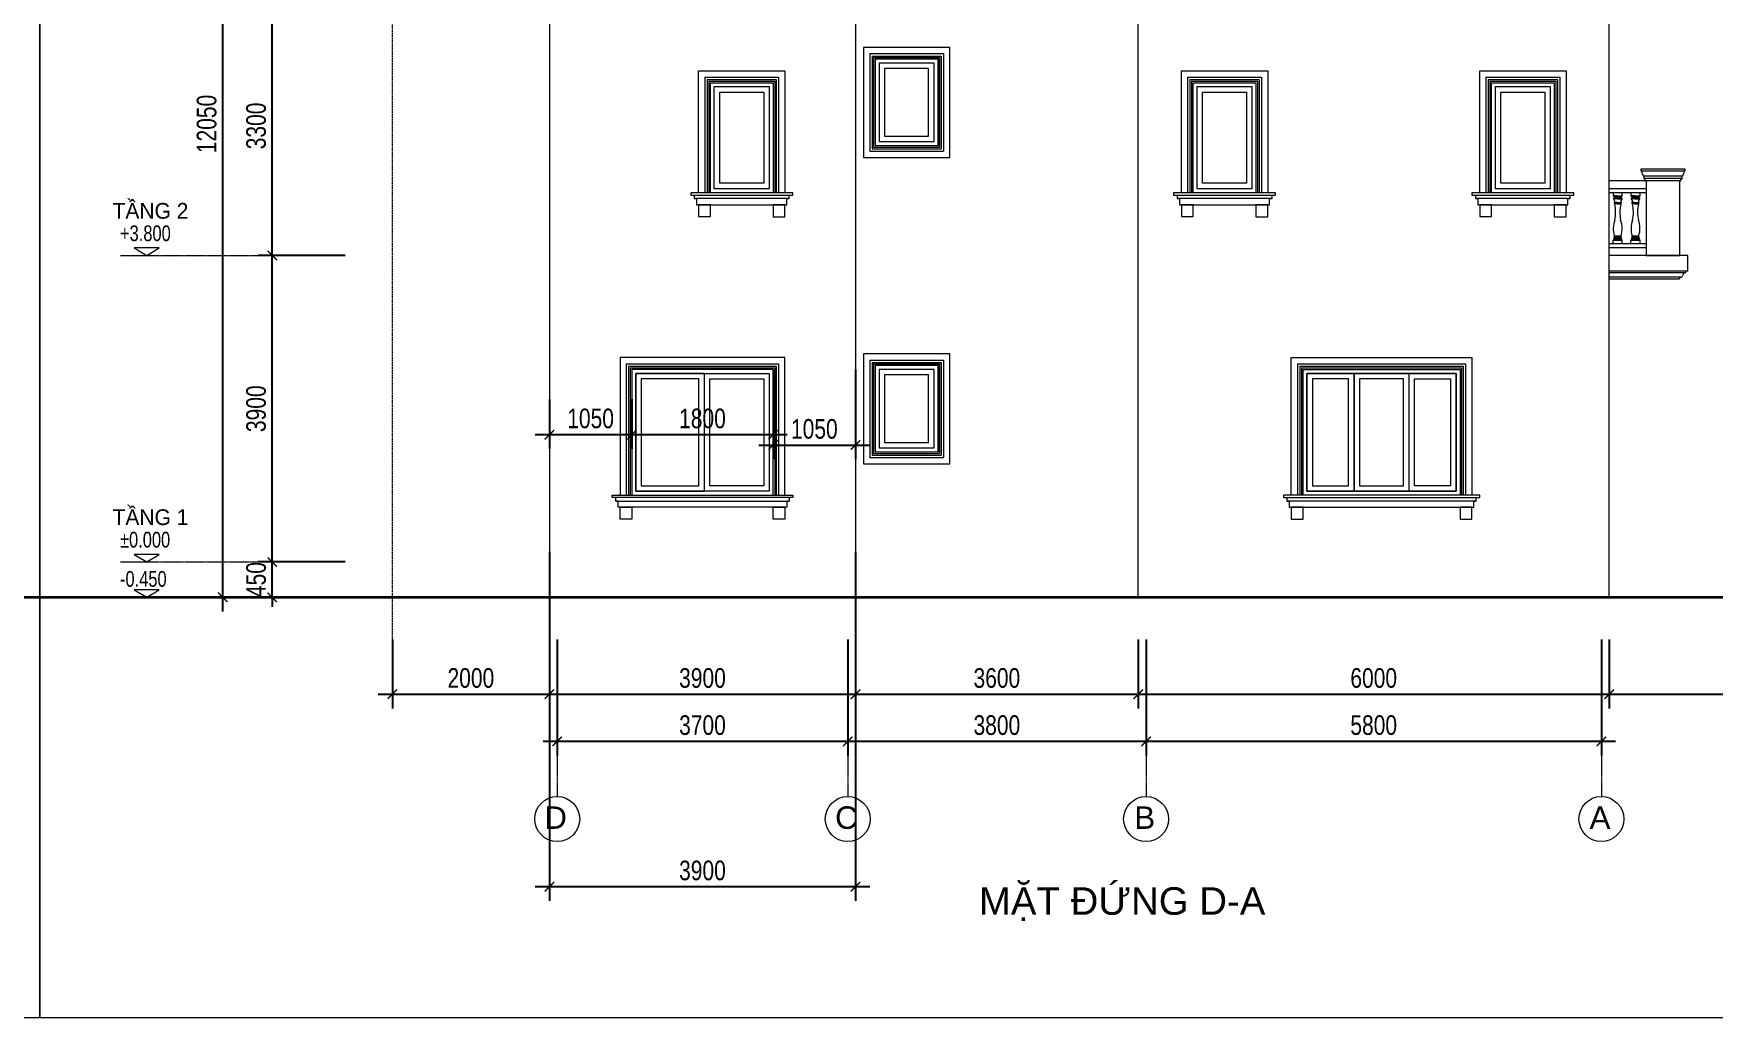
# Model space of a CAD drawing. Header units: millimetres. Extents: x 33748 to 451939, y -263262 to 62681.
# Drawn here: x 368367 to 389764, y -29645 to -17122 of the extents above; entities that cross this region are included whole.
import ezdxf
from ezdxf.enums import TextEntityAlignment as Align

# ---------------------------------------------------------------- set-up
doc = ezdxf.new("R2010")
doc.units = ezdxf.units.MM
doc.header["$PDMODE"] = 98
doc.linetypes.add('CENTER', pattern=[50.8, 31.75, -6.35, 6.35, -6.35])
doc.linetypes.add('HIDDEN', pattern=[0.375, 0.25, -0.125])
doc.layers.get('Defpoints').update_dxf_attribs({"color": 202, "lineweight": 13})
for name, color, linetype, lineweight in [('-CENTER', 143, 'CENTER', 13), ('-DIM', 9, 'Continuous', 13), ('-DOOR', 137, 'Continuous', 9), ('-HATCH', 8, 'Continuous', 5), ('-KH', 143, 'Continuous', 13), ('-LINE1', 7, 'Continuous', 18), ('-RANH GIOI KHU DAT', 12, 'CENTER', 18), ('-TEXT', 7, 'Continuous', 15), ('-WALL', 4, 'Continuous', 35)]:
    doc.layers.add(name, color=color, linetype=linetype, lineweight=lineweight)
for name, color, linetype in [('-HATCH CONCRETE', 54, 'Continuous'), ('1-NETMANH', 8, 'Continuous'), ('12. NET DIM', 9, 'Continuous')]:
    doc.layers.add(name, color=color, linetype=linetype)
doc.styles.add('1', font='arial.ttf')
doc.styles.add('AVANH', font='', dxfattribs={"width": 0.8})
doc.styles.get("Standard").update_dxf_attribs({"font": 'arial.ttf'})
doc.styles.add('vnavanth', font='', dxfattribs={"width": 0.8})
doc.styles.get('AVANH').set_extended_font_data('.VnAvantH')
doc.styles.get('vnavanth').set_extended_font_data('.VnAvantH')
doc.dimstyles.new('C_100A3', dxfattribs={"dimscale": 100, "dimtxt": 2.5, "dimasz": 1.2, "dimexe": 1.8, "dimexo": 0, "dimgap": 0.75, "dimtad": 1, "dimdec": 0, "dimzin": 0, "dimdsep": 46, "dimtxsty": 'AVANH', "dimblk": 'ARCHTICK', "dimcen": 0, "dimdle": 1.8, "dimclrd": 256, "dimclre": 256, "dimclrt": 7, "dimadec": 0, "dimazin": 0, "dimtfac": 0.0001, "dimtdec": 0, "dimtix": 1, "dimtmove": 2, "dimatfit": 3, "dimldrblk": 'ARCHTICK', "dimfxl": 1.8, "dimtolj": 1, "dimtzin": 0, "dimarcsym": 0})

# ---------------------------------------------------------------- blocks, each defined once
blk = doc.blocks.new('_ARCHTICK')
at = {"const_width": 0.15}
blk.add_lwpolyline([(-0.5, -0.5), (0.5, 0.5)], dxfattribs=at)
blk = doc.blocks.new('*D355')
at = {"layer": '12. NET DIM', "lineweight": -2, "transparency": 16777216}
for p, q in [((374937, -24833), (374937, -25711)), ((378837, -24833), (378837, -25711)), ((374757, -25531), (379017, -25531))]:
    blk.add_line(p, q, dxfattribs=at)
at = {"layer": 'Defpoints', "color": 0, "transparency": 16777216}
for p in [(374937, -24833), (378837, -24833), (378837, -25531)]:
    blk.add_point(p, dxfattribs=at)
at = {"layer": '12. NET DIM', "lineweight": -2, "transparency": 16777216, "xscale": 120, "yscale": 120, "zscale": 120, "rotation": 180}
blk.add_blockref('_ARCHTICK', (374937, -25531), dxfattribs=at)
at = {"layer": '12. NET DIM', "lineweight": -2, "transparency": 16777216, "xscale": 120, "yscale": 120, "zscale": 120}
blk.add_blockref('_ARCHTICK', (378837, -25531), dxfattribs=at)
at = {"layer": '12. NET DIM', "color": 7, "transparency": 16777216, "insert": (376887, -25326), "char_height": 250, "attachment_point": 5, "style": 'AVANH'}
blk.add_mtext('\\A1;3900', dxfattribs=at)
blk = doc.blocks.new('*D356')
at = {"layer": '12. NET DIM', "lineweight": -2, "transparency": 16777216}
for p, q in [((378837, -24833), (378837, -25711)), ((382437, -24833), (382437, -25711)), ((378657, -25531), (382617, -25531))]:
    blk.add_line(p, q, dxfattribs=at)
at = {"layer": 'Defpoints', "color": 0, "transparency": 16777216}
for p in [(378837, -24833), (382437, -24833), (382437, -25531)]:
    blk.add_point(p, dxfattribs=at)
at = {"layer": '12. NET DIM', "lineweight": -2, "transparency": 16777216, "xscale": 120, "yscale": 120, "zscale": 120, "rotation": 180}
blk.add_blockref('_ARCHTICK', (378837, -25531), dxfattribs=at)
at = {"layer": '12. NET DIM', "lineweight": -2, "transparency": 16777216, "xscale": 120, "yscale": 120, "zscale": 120}
blk.add_blockref('_ARCHTICK', (382437, -25531), dxfattribs=at)
at = {"layer": '12. NET DIM', "color": 7, "transparency": 16777216, "insert": (380637, -25326), "char_height": 250, "attachment_point": 5, "style": 'AVANH'}
blk.add_mtext('\\A1;3600', dxfattribs=at)
blk = doc.blocks.new('*D357')
at = {"layer": '12. NET DIM', "lineweight": -2, "transparency": 16777216}
for p, q in [((382437, -24833), (382437, -25711)), ((388437, -24833), (388437, -25711)), ((382257, -25531), (388617, -25531))]:
    blk.add_line(p, q, dxfattribs=at)
at = {"layer": 'Defpoints', "color": 0, "transparency": 16777216}
for p in [(382437, -24833), (388437, -24833), (388437, -25531)]:
    blk.add_point(p, dxfattribs=at)
at = {"layer": '12. NET DIM', "lineweight": -2, "transparency": 16777216, "xscale": 120, "yscale": 120, "zscale": 120, "rotation": 180}
blk.add_blockref('_ARCHTICK', (382437, -25531), dxfattribs=at)
at = {"layer": '12. NET DIM', "lineweight": -2, "transparency": 16777216, "xscale": 120, "yscale": 120, "zscale": 120}
blk.add_blockref('_ARCHTICK', (388437, -25531), dxfattribs=at)
at = {"layer": '12. NET DIM', "color": 7, "transparency": 16777216, "insert": (385437, -25326), "char_height": 250, "attachment_point": 5, "style": 'AVANH'}
blk.add_mtext('\\A1;6000', dxfattribs=at)
blk = doc.blocks.new('*D358')
at = {"layer": '12. NET DIM', "lineweight": -2, "transparency": 16777216}
for p, q in [((382537, -24833), (382537, -26311)), ((388337, -24833), (388337, -26311)), ((388517, -26131), (382357, -26131))]:
    blk.add_line(p, q, dxfattribs=at)
at = {"layer": 'Defpoints', "color": 0, "transparency": 16777216}
for p in [(382537, -24833), (388337, -24833), (382537, -26131)]:
    blk.add_point(p, dxfattribs=at)
at = {"layer": '12. NET DIM', "lineweight": -2, "transparency": 16777216, "xscale": 120, "yscale": 120, "zscale": 120, "rotation": 180}
blk.add_blockref('_ARCHTICK', (382537, -26131), dxfattribs=at)
at = {"layer": '12. NET DIM', "lineweight": -2, "transparency": 16777216, "xscale": 120, "yscale": 120, "zscale": 120}
blk.add_blockref('_ARCHTICK', (388337, -26131), dxfattribs=at)
at = {"layer": '12. NET DIM', "color": 7, "transparency": 16777216, "insert": (385437, -25926), "char_height": 250, "attachment_point": 5, "style": 'AVANH'}
blk.add_mtext('\\A1;5800', dxfattribs=at)
blk = doc.blocks.new('*D359')
at = {"layer": '12. NET DIM', "lineweight": -2, "transparency": 16777216}
for p, q in [((378737, -24833), (378737, -26311)), ((382537, -24833), (382537, -26311)), ((382717, -26131), (378557, -26131))]:
    blk.add_line(p, q, dxfattribs=at)
at = {"layer": 'Defpoints', "color": 0, "transparency": 16777216}
for p in [(378737, -24833), (382537, -24833), (378737, -26131)]:
    blk.add_point(p, dxfattribs=at)
at = {"layer": '12. NET DIM', "lineweight": -2, "transparency": 16777216, "xscale": 120, "yscale": 120, "zscale": 120, "rotation": 180}
blk.add_blockref('_ARCHTICK', (378737, -26131), dxfattribs=at)
at = {"layer": '12. NET DIM', "lineweight": -2, "transparency": 16777216, "xscale": 120, "yscale": 120, "zscale": 120}
blk.add_blockref('_ARCHTICK', (382537, -26131), dxfattribs=at)
at = {"layer": '12. NET DIM', "color": 7, "transparency": 16777216, "insert": (380637, -25926), "char_height": 250, "attachment_point": 5, "style": 'AVANH'}
blk.add_mtext('\\A1;3800', dxfattribs=at)
blk = doc.blocks.new('*D360')
at = {"layer": '12. NET DIM', "lineweight": -2, "transparency": 16777216}
for p, q in [((375037, -24833), (375037, -26311)), ((378737, -24833), (378737, -26311)), ((378917, -26131), (374857, -26131))]:
    blk.add_line(p, q, dxfattribs=at)
at = {"layer": 'Defpoints', "color": 0, "transparency": 16777216}
for p in [(375037, -24833), (378737, -24833), (375037, -26131)]:
    blk.add_point(p, dxfattribs=at)
at = {"layer": '12. NET DIM', "lineweight": -2, "transparency": 16777216, "xscale": 120, "yscale": 120, "zscale": 120, "rotation": 180}
blk.add_blockref('_ARCHTICK', (375037, -26131), dxfattribs=at)
at = {"layer": '12. NET DIM', "lineweight": -2, "transparency": 16777216, "xscale": 120, "yscale": 120, "zscale": 120}
blk.add_blockref('_ARCHTICK', (378737, -26131), dxfattribs=at)
at = {"layer": '12. NET DIM', "color": 7, "transparency": 16777216, "insert": (376887, -25926), "char_height": 250, "attachment_point": 5, "style": 'AVANH'}
blk.add_mtext('\\A1;3700', dxfattribs=at)
blk = doc.blocks.new('*D361')
at = {"layer": '12. NET DIM', "lineweight": -2, "transparency": 16777216}
for p, q in [((388437, -24833), (388437, -25711)), ((392937, -24833), (392937, -25711)), ((388257, -25531), (393117, -25531))]:
    blk.add_line(p, q, dxfattribs=at)
at = {"layer": 'Defpoints', "color": 0, "transparency": 16777216}
for p in [(388437, -24833), (392937, -24833), (392937, -25531)]:
    blk.add_point(p, dxfattribs=at)
at = {"layer": '12. NET DIM', "lineweight": -2, "transparency": 16777216, "xscale": 120, "yscale": 120, "zscale": 120, "rotation": 180}
blk.add_blockref('_ARCHTICK', (388437, -25531), dxfattribs=at)
at = {"layer": '12. NET DIM', "lineweight": -2, "transparency": 16777216, "xscale": 120, "yscale": 120, "zscale": 120}
blk.add_blockref('_ARCHTICK', (392937, -25531), dxfattribs=at)
at = {"layer": '12. NET DIM', "color": 7, "transparency": 16777216, "insert": (390687, -25329), "char_height": 250, "attachment_point": 5, "style": 'AVANH'}
blk.add_mtext('\\A1;4499', dxfattribs=at)
blk = doc.blocks.new('*D362')
at = {"layer": '12. NET DIM', "lineweight": -2, "transparency": 16777216}
for p, q in [((372937, -24833), (372937, -25711)), ((374937, -24833), (374937, -25711)), ((372757, -25531), (375117, -25531))]:
    blk.add_line(p, q, dxfattribs=at)
at = {"layer": 'Defpoints', "color": 0, "transparency": 16777216}
for p in [(372937, -24833), (374937, -24833), (374937, -25531)]:
    blk.add_point(p, dxfattribs=at)
at = {"layer": '12. NET DIM', "lineweight": -2, "transparency": 16777216, "xscale": 120, "yscale": 120, "zscale": 120, "rotation": 180}
blk.add_blockref('_ARCHTICK', (372937, -25531), dxfattribs=at)
at = {"layer": '12. NET DIM', "lineweight": -2, "transparency": 16777216, "xscale": 120, "yscale": 120, "zscale": 120}
blk.add_blockref('_ARCHTICK', (374937, -25531), dxfattribs=at)
at = {"layer": '12. NET DIM', "color": 7, "transparency": 16777216, "insert": (373937, -25326), "char_height": 250, "attachment_point": 5, "style": 'AVANH'}
blk.add_mtext('\\A1;2000', dxfattribs=at)
blk = doc.blocks.new('cot lan can')
blk.add_line((-67, 1080), (-57, 1080))
for points in [[(-67, 1080), (-67, 1100), (497, 1100), (497, 1080), (-67, 1080)], [(-29, 1010), (-33, 1015), (-36, 1020), (-40, 1025), (-43, 1031), (-46, 1036), (-49, 1042), (-51, 1048), (-53, 1055), (-54, 1061), (-56, 1067), (-57, 1074), (-57, 1080)], [(487, 1080), (487, 1074), (486, 1067), (484, 1061), (483, 1055), (481, 1048), (479, 1042), (476, 1036), (473, 1031), (470, 1025), (466, 1020), (463, 1015), (459, 1010)], [(-29, 980), (-29, 1010), (459, 1010), (459, 980)], [(-11, 956), (-12, 959), (-13, 962), (-14, 965), (-16, 967), (-18, 970), (-18, 971), (-19, 972), (-22, 974), (-24, 976), (-26, 978), (-29, 980), (459, 980), (456, 978), (454, 976), (452, 974), (449, 972), (448, 970), (446, 967), (444, 965), (443, 962), (442, 959), (441, 956), (440, 953), (440, 950), (430, 950)], [(0, 950), (-10, 950), (-10, 953), (-11, 956)]]:
    blk.add_lwpolyline(points)
blk.add_lwpolyline([(430, 950), (430, 0), (0, 0), (0, 950)], close=True)
blk = doc.blocks.new('*D690')
at = {"layer": '-DIM', "lineweight": -2, "transparency": 16777216}
for p, q in [((371407, -24027), (371407, -19767)), ((372337, -19947), (371227, -19947)), ((372337, -23847), (371227, -23847))]:
    blk.add_line(p, q, dxfattribs=at)
at = {"layer": 'Defpoints', "color": 0, "transparency": 16777216}
for p in [(371407, -19947), (372337, -19947), (372337, -23847)]:
    blk.add_point(p, dxfattribs=at)
at = {"layer": '-DIM', "lineweight": -2, "transparency": 16777216, "xscale": 120, "yscale": 120, "zscale": 120}
for p, rotation in [((371407, -19947), 90), ((371407, -23847), 270)]:
    blk.add_blockref('_ARCHTICK', p, dxfattribs=dict(at, rotation=rotation))
at = {"layer": '-DIM', "color": 7, "transparency": 16777216, "insert": (371202, -21897), "char_height": 250, "attachment_point": 5, "rotation": 90, "style": 'AVANH'}
blk.add_mtext('\\A1;3900', dxfattribs=at)
blk = doc.blocks.new('*D691')
at = {"layer": '-DIM', "lineweight": -2, "transparency": 16777216}
for p, q in [((371407, -20127), (371407, -16467)), ((372337, -16647), (371227, -16647)), ((372337, -19947), (371227, -19947))]:
    blk.add_line(p, q, dxfattribs=at)
at = {"layer": 'Defpoints', "color": 0, "transparency": 16777216}
for p in [(371407, -16647), (372337, -16647), (372337, -19947)]:
    blk.add_point(p, dxfattribs=at)
at = {"layer": '-DIM', "lineweight": -2, "transparency": 16777216, "xscale": 120, "yscale": 120, "zscale": 120}
for p, rotation in [((371407, -16647), 90), ((371407, -19947), 270)]:
    blk.add_blockref('_ARCHTICK', p, dxfattribs=dict(at, rotation=rotation))
at = {"layer": '-DIM', "color": 7, "transparency": 16777216, "insert": (371202, -18297), "char_height": 250, "attachment_point": 5, "rotation": 90, "style": 'AVANH'}
blk.add_mtext('\\A1;3300', dxfattribs=at)
blk = doc.blocks.new('*D692')
at = {"layer": '-DIM', "lineweight": -2, "transparency": 16777216}
for p, q in [((371407, -23847), (371407, -23727)), ((372337, -23847), (371227, -23847)), ((371407, -24297), (371407, -23847)), ((372337, -24297), (371227, -24297)), ((371407, -24297), (371407, -24417))]:
    blk.add_line(p, q, dxfattribs=at)
at = {"layer": 'Defpoints', "color": 0, "transparency": 16777216}
for p in [(371407, -23847), (372337, -23847), (372337, -24297)]:
    blk.add_point(p, dxfattribs=at)
at = {"layer": '-DIM', "lineweight": -2, "transparency": 16777216, "xscale": 120, "yscale": 120, "zscale": 120}
for p, rotation in [((371407, -23847), 270), ((371407, -24297), 90)]:
    blk.add_blockref('_ARCHTICK', p, dxfattribs=dict(at, rotation=rotation))
at = {"layer": '-DIM', "color": 7, "transparency": 16777216, "insert": (371202, -24072), "char_height": 250, "attachment_point": 5, "rotation": 90, "style": 'AVANH'}
blk.add_mtext('\\A1;450', dxfattribs=at)
blk = doc.blocks.new('*D721')
at = {"layer": '-DIM', "lineweight": -2, "transparency": 16777216}
for p, q in [((370777, -24477), (370777, -12067)), ((372337, -12247), (370597, -12247)), ((372337, -24297), (370597, -24297))]:
    blk.add_line(p, q, dxfattribs=at)
at = {"layer": 'Defpoints', "color": 0, "transparency": 16777216}
for p in [(370777, -12247), (372337, -12247), (372337, -24297)]:
    blk.add_point(p, dxfattribs=at)
at = {"layer": '-DIM', "lineweight": -2, "transparency": 16777216, "xscale": 120, "yscale": 120, "zscale": 120}
for p, rotation in [((370777, -12247), 90), ((370777, -24297), 270)]:
    blk.add_blockref('_ARCHTICK', p, dxfattribs=dict(at, rotation=rotation))
at = {"layer": '-DIM', "color": 7, "transparency": 16777216, "insert": (370572, -18272), "char_height": 250, "attachment_point": 5, "rotation": 90, "style": 'AVANH'}
blk.add_mtext('\\A1;12050', dxfattribs=at)
blk = doc.blocks.new('*D837')
at = {"layer": '-HATCH CONCRETE', "lineweight": -2, "transparency": 16777216}
for p, q in [((374937, -23720), (374937, -28161)), ((378837, -23720), (378837, -28161)), ((374757, -27981), (379017, -27981))]:
    blk.add_line(p, q, dxfattribs=at)
at = {"layer": 'Defpoints', "color": 0, "transparency": 16777216}
for p in [(374937, -23720), (378837, -23720), (378837, -27981)]:
    blk.add_point(p, dxfattribs=at)
at = {"layer": '-HATCH CONCRETE', "lineweight": -2, "transparency": 16777216, "xscale": 120, "yscale": 120, "zscale": 120, "rotation": 180}
blk.add_blockref('_ARCHTICK', (374937, -27981), dxfattribs=at)
at = {"layer": '-HATCH CONCRETE', "lineweight": -2, "transparency": 16777216, "xscale": 120, "yscale": 120, "zscale": 120}
blk.add_blockref('_ARCHTICK', (378837, -27981), dxfattribs=at)
at = {"layer": '-HATCH CONCRETE', "color": 7, "transparency": 16777216, "insert": (376887, -27776), "char_height": 250, "attachment_point": 5, "style": 'AVANH'}
blk.add_mtext('\\A1;3900', dxfattribs=at)
blk = doc.blocks.new('ARCHTICK')
at = {"color": 0, "linetype": 'ByBlock', "const_width": 0.15}
blk.add_lwpolyline([(-0.5, -0.5), (0.5, 0.5)], dxfattribs=at)
blk = doc.blocks.new('*D839')
at = {"layer": '-HATCH CONCRETE', "lineweight": -2, "transparency": 16777216}
for p, q in [((377787, -21397), (377787, -22539)), ((378837, -21397), (378837, -22539)), ((377607, -22359), (379017, -22359))]:
    blk.add_line(p, q, dxfattribs=at)
at = {"layer": 'Defpoints', "color": 0, "transparency": 16777216}
for p in [(377787, -21397), (378837, -21397), (378837, -22359)]:
    blk.add_point(p, dxfattribs=at)
at = {"layer": '-HATCH CONCRETE', "lineweight": -2, "transparency": 16777216, "xscale": 120, "yscale": 120, "zscale": 120, "rotation": 180}
blk.add_blockref('_ARCHTICK', (377787, -22359), dxfattribs=at)
at = {"layer": '-HATCH CONCRETE', "lineweight": -2, "transparency": 16777216, "xscale": 120, "yscale": 120, "zscale": 120}
blk.add_blockref('_ARCHTICK', (378837, -22359), dxfattribs=at)
at = {"layer": '-HATCH CONCRETE', "color": 7, "transparency": 16777216, "insert": (378312, -22155), "char_height": 250, "attachment_point": 5, "style": 'AVANH'}
blk.add_mtext('\\A1;1050', dxfattribs=at)
blk = doc.blocks.new('*D842')
at = {"layer": '-HATCH CONCRETE', "lineweight": -2, "transparency": 16777216}
for p, q in [((374937, -21775), (374937, -22407)), ((375987, -21775), (375987, -22407)), ((374757, -22227), (376167, -22227))]:
    blk.add_line(p, q, dxfattribs=at)
at = {"layer": 'Defpoints', "color": 0, "transparency": 16777216}
for p in [(374937, -21775), (375987, -21775), (375987, -22227)]:
    blk.add_point(p, dxfattribs=at)
at = {"layer": '-HATCH CONCRETE', "lineweight": -2, "transparency": 16777216, "xscale": 120, "yscale": 120, "zscale": 120, "rotation": 180}
blk.add_blockref('_ARCHTICK', (374937, -22227), dxfattribs=at)
at = {"layer": '-HATCH CONCRETE', "lineweight": -2, "transparency": 16777216, "xscale": 120, "yscale": 120, "zscale": 120}
blk.add_blockref('_ARCHTICK', (375987, -22227), dxfattribs=at)
at = {"layer": '-HATCH CONCRETE', "color": 7, "transparency": 16777216, "insert": (375462, -22022), "char_height": 250, "attachment_point": 5, "style": 'AVANH'}
blk.add_mtext('\\A1;1050', dxfattribs=at)
blk = doc.blocks.new('*D843')
at = {"layer": '-HATCH CONCRETE', "lineweight": -2, "transparency": 16777216}
for p, q in [((375987, -21775), (375987, -22407)), ((377787, -21811), (377787, -22407)), ((375807, -22227), (377967, -22227))]:
    blk.add_line(p, q, dxfattribs=at)
at = {"layer": 'Defpoints', "color": 0, "transparency": 16777216}
for p in [(375987, -21775), (377787, -21811), (377787, -22227)]:
    blk.add_point(p, dxfattribs=at)
at = {"layer": '-HATCH CONCRETE', "lineweight": -2, "transparency": 16777216, "xscale": 120, "yscale": 120, "zscale": 120, "rotation": 180}
blk.add_blockref('_ARCHTICK', (375987, -22227), dxfattribs=at)
at = {"layer": '-HATCH CONCRETE', "lineweight": -2, "transparency": 16777216, "xscale": 120, "yscale": 120, "zscale": 120}
blk.add_blockref('_ARCHTICK', (377787, -22227), dxfattribs=at)
at = {"layer": '-HATCH CONCRETE', "color": 7, "transparency": 16777216, "insert": (376887, -22022), "char_height": 250, "attachment_point": 5, "style": 'AVANH'}
blk.add_mtext('\\A1;1800', dxfattribs=at)

msp = doc.modelspace()

# ---------------------------------------------------------------- linework, layer by layer
at = {"layer": '-CENTER', "ltscale": 0.1}
for p, q in [((369475.7, -19946.8), (372336.7, -19946.8)), ((369475.7, -23846.8), (372336.7, -23846.8)), ((369475.7, -24296.8), (372336.7, -24296.8)), ((375037, -25037.9), (375037, -26833.7)), ((378737.4, -25037.9), (378737.4, -26833.7)), ((382537.4, -25037.9), (382537.4, -26833.7)), ((388337.4, -25037.9), (388337.4, -26833.7))]:
    msp.add_line(p, q, dxfattribs=at)
at = {"layer": '-DOOR', "lineweight": 9}
for points in [[(379837.7, -17496.8), (379137.7, -17496.8), (379137.7, -18496.8), (379837.7, -18496.8)], [(379767.7, -17566.8), (379207.7, -17566.8), (379207.7, -18426.8), (379767.7, -18426.8)], [(377737.2, -19096.8), (377037.5, -19096.8), (377037.5, -17796.8), (377737.2, -17796.8)], [(377667.2, -19026.8), (377107.5, -19026.8), (377107.5, -17866.8), (377667.2, -17866.8)], [(383886.7, -19096.8), (383187, -19096.8), (383187, -17796.8), (383886.7, -17796.8)], [(383816.7, -19026.8), (383257, -19026.8), (383257, -17866.8), (383816.7, -17866.8)], [(387686.7, -19096.8), (386987, -19096.8), (386987, -17796.8), (387686.7, -17796.8)], [(387616.7, -19026.8), (387057, -19026.8), (387057, -17866.8), (387616.7, -17866.8)], [(379837.7, -21396.8), (379137.7, -21396.8), (379137.7, -22396.8), (379837.7, -22396.8)], [(377736.9, -22946.8), (376036.7, -22946.8), (376036.7, -21446.8), (377736.9, -21446.8)], [(376036.7, -22946.8), (376911.8, -22946.8), (376911.8, -21446.8), (376036.7, -21446.8)], [(376106.7, -22876.8), (376841.8, -22876.8), (376841.8, -21516.8), (376106.7, -21516.8)], [(377736.9, -22946.8), (376911.8, -22946.8), (376911.8, -21446.8), (377736.9, -21446.8)], [(377666.9, -22876.8), (376981.8, -22876.8), (376981.8, -21516.8), (377666.9, -21516.8)], [(379767.7, -21466.8), (379207.7, -21466.8), (379207.7, -22326.8), (379767.7, -22326.8)], [(386486.9, -22946.8), (384587.2, -22946.8), (384587.2, -21446.8), (386486.9, -21446.8)], [(384587.2, -22946.8), (385187.2, -22946.8), (385187.2, -21446.8), (384587.2, -21446.8)], [(384657.2, -22876.8), (385117.2, -22876.8), (385117.2, -21516.8), (384657.2, -21516.8)], [(385187.2, -22946.8), (386487.2, -22946.8), (386487.2, -21446.8), (385187.2, -21446.8)], [(385257.2, -22876.8), (385817.2, -22876.8), (385817.2, -21516.8), (385257.2, -21516.8)], [(386487.2, -22946.8), (385887.2, -22946.8), (385887.2, -21446.8), (386487.2, -21446.8)], [(386417.2, -22876.8), (385957.2, -22876.8), (385957.2, -21516.8), (386417.2, -21516.8)]]:
    msp.add_lwpolyline(points, close=True, dxfattribs=at)
at = {"layer": '-HATCH'}
for p, q in [((376737.5, -19176.8), (378037.2, -19176.8)), ((376782.5, -19176.8), (377992.2, -19176.8)), ((377992.2, -19221.8), (376782.5, -19221.8)), ((377962.2, -19221.8), (376812.5, -19221.8)), ((382887, -19176.8), (384186.7, -19176.8)), ((382932, -19176.8), (384141.7, -19176.8)), ((384141.7, -19221.8), (382932, -19221.8)), ((384111.7, -19221.8), (382962, -19221.8)), ((386687, -19176.8), (387986.7, -19176.8)), ((386732, -19176.8), (387941.7, -19176.8)), ((387941.7, -19221.8), (386732, -19221.8)), ((387911.7, -19221.8), (386762, -19221.8)), ((378036.9, -23026.8), (375736.7, -23026.8)), ((377991.9, -23026.8), (375781.7, -23026.8)), ((375781.7, -23071.8), (377991.9, -23071.8)), ((375811.7, -23071.8), (377961.9, -23071.8)), ((384287.2, -23026.8), (386786.9, -23026.8)), ((384332.2, -23026.8), (386741.9, -23026.8)), ((386741.9, -23071.8), (384332.2, -23071.8)), ((386711.9, -23071.8), (384362.2, -23071.8))]:
    msp.add_line(p, q, dxfattribs=at)
at = {"layer": '-KH'}
for p, q in [((369657.7, -19946.8), (369957.6, -19946.8)), ((369657.7, -23846.8), (369957.6, -23846.8)), ((369657.7, -24296.8), (369957.6, -24296.8))]:
    msp.add_line(p, q, dxfattribs=at)
for points in [[(369966.7, -19850.8), (369648.6, -19850.8), (369807.6, -19946.8)], [(369966.7, -23750.8), (369648.6, -23750.8), (369807.6, -23846.8)], [(369966.7, -24200.8), (369648.6, -24200.8), (369807.6, -24296.8)]]:
    msp.add_lwpolyline(points, close=True, dxfattribs=at)
for centre in [(375037, -27120), (378737.4, -27120), (382537.4, -27120), (388337.4, -27120)]:
    msp.add_circle(centre, 286.3, dxfattribs=at)
for points in [[(369807.6, -19946.8), (369807.6, -19850.8), (369966.7, -19850.8), (369807.6, -19946.8)], [(369807.6, -23846.8), (369807.6, -23750.8), (369966.7, -23750.8), (369807.6, -23846.8)], [(369807.6, -24296.8), (369807.6, -24200.8), (369966.7, -24200.8), (369807.6, -24296.8)]]:
    msp.add_solid(points, dxfattribs=at)
at = {"layer": '-LINE1', "lineweight": 20}
for p, q in [((374936.7, -13874.8), (374936.7, -24296.8)), ((388437, -24296.8), (388437, -13874.8)), ((378837, -14046.8), (378837, -24296.8)), ((382437, -24296.8), (382437, -14046.8)), ((388537.9, -19186.6), (388487.9, -19186.6)), ((388537.9, -19226.7), (388489.5, -19226.7)), ((388537.9, -19196.6), (388503.9, -19196.6)), ((388504.9, -19196.6), (388504.9, -19199.7)), ((388537.9, -19199.7), (388505.5, -19199.7)), ((388537.9, -19207.7), (388505.5, -19207.7)), ((388505.5, -19207.7), (388505.5, -19210.7)), ((388537.9, -19210.7), (388505.5, -19210.7)), ((388537.9, -19186.6), (388603.4, -19186.6)), ((388537.9, -19196.6), (388587.4, -19196.6)), ((388537.9, -19199.7), (388585.8, -19199.7)), ((388537.9, -19207.7), (388585.8, -19207.7)), ((388537.9, -19210.7), (388585.8, -19210.7)), ((388537.9, -19226.7), (388601.8, -19226.7)), ((388585.8, -19207.7), (388585.8, -19210.7)), ((388586.4, -19196.6), (388586.4, -19199.7)), ((388603.4, -19186.6), (388603.4, -19146.8)), ((388763.6, -19186.6), (388713.6, -19186.6)), ((388763.6, -19226.7), (388715.3, -19226.7)), ((388763.6, -19196.6), (388729.6, -19196.6)), ((388730.6, -19196.6), (388730.6, -19199.7)), ((388763.6, -19199.7), (388731.3, -19199.7)), ((388763.6, -19207.7), (388731.3, -19207.7)), ((388731.3, -19207.7), (388731.3, -19210.7)), ((388763.6, -19210.7), (388731.3, -19210.7)), ((388763.6, -19186.6), (388829.2, -19186.6)), ((388763.6, -19196.6), (388813.2, -19196.6)), ((388763.6, -19199.7), (388811.6, -19199.7)), ((388763.6, -19207.7), (388811.6, -19207.7)), ((388763.6, -19210.7), (388811.6, -19210.7)), ((388763.6, -19226.7), (388827.6, -19226.7)), ((388811.6, -19207.7), (388811.6, -19210.7)), ((388812.2, -19196.6), (388812.2, -19199.7)), ((388829.2, -19186.6), (388829.2, -19146.8)), ((388537.9, -19270.7), (388505.5, -19270.7)), ((388537.9, -19282.7), (388505.5, -19282.7)), ((388537.9, -19286.7), (388507.7, -19286.7)), ((388537.9, -19270.7), (388585.8, -19270.7)), ((388537.9, -19282.7), (388585.8, -19282.7)), ((388537.9, -19286.7), (388583.6, -19286.7)), ((388763.6, -19270.7), (388731.3, -19270.7)), ((388763.6, -19282.7), (388731.3, -19282.7)), ((388763.6, -19286.7), (388733.5, -19286.7)), ((388763.6, -19270.7), (388811.6, -19270.7)), ((388763.6, -19282.7), (388811.6, -19282.7)), ((388763.6, -19286.7), (388809.4, -19286.7)), ((388487.9, -19750.3), (388603.4, -19750.3)), ((388487.9, -19796.8), (388487.9, -19750.3)), ((388537.9, -19796.8), (388487.9, -19796.8)), ((388501.9, -19696.3), (388587.4, -19696.3)), ((388501.9, -19704.3), (388587.4, -19704.3)), ((388501.9, -19712.3), (388587.4, -19712.3)), ((388501.9, -19720.3), (388587.4, -19720.3)), ((388501.9, -19736.3), (388587.4, -19736.3)), ((388503.9, -19740.3), (388587.4, -19740.3)), ((388504.9, -19736.3), (388504.9, -19740.3)), ((388603.4, -19796.8), (388537.9, -19796.8)), ((388586.4, -19736.3), (388586.4, -19740.3)), ((388603.4, -19796.8), (388603.4, -19750.3)), ((388713.6, -19750.3), (388829.2, -19750.3)), ((388713.6, -19796.8), (388713.6, -19750.3)), ((388763.6, -19796.8), (388713.6, -19796.8)), ((388727.6, -19696.3), (388813.2, -19696.3)), ((388727.6, -19704.3), (388813.2, -19704.3)), ((388727.6, -19712.3), (388813.2, -19712.3)), ((388727.6, -19720.3), (388813.2, -19720.3)), ((388727.6, -19736.3), (388813.2, -19736.3)), ((388729.6, -19740.3), (388813.2, -19740.3)), ((388730.6, -19736.3), (388730.6, -19740.3)), ((388829.2, -19796.8), (388763.6, -19796.8)), ((388812.2, -19736.3), (388812.2, -19740.3)), ((388829.2, -19796.8), (388829.2, -19750.3)), ((389437, -19946.8), (388437, -19946.8)), ((389437, -20146.8), (389437, -19946.8)), ((389437, -20146.8), (388437, -20146.8)), ((389327, -20246.8), (388437, -20246.8)), ((389407, -20146.8), (389407, -20167.5)), ((374936.7, -24296.8), (388437, -24296.8))]:
    msp.add_line(p, q, dxfattribs=at)
at = {"layer": '-LINE1', "color": 0, "lineweight": 20}
for points in [[(378937.7, -18696.8), (380037.7, -18696.8), (380037.7, -17296.8), (378937.7, -17296.8)], [(376987.5, -19301.8), (376837.5, -19301.8), (376837.5, -19451.8), (376987.5, -19451.8)], [(377937.2, -19301.8), (377787.2, -19301.8), (377787.2, -19452.8), (377937.2, -19452.8)], [(383137, -19301.8), (382987, -19301.8), (382987, -19451.8), (383137, -19451.8)], [(384086.7, -19301.8), (383936.7, -19301.8), (383936.7, -19452.8), (384086.7, -19452.8)], [(386937, -19301.8), (386787, -19301.8), (386787, -19451.8), (386937, -19451.8)], [(387886.7, -19301.8), (387736.7, -19301.8), (387736.7, -19452.8), (387886.7, -19452.8)], [(378937.7, -22596.8), (380037.7, -22596.8), (380037.7, -21196.8), (378937.7, -21196.8)], [(375836.7, -23151.8), (375986.7, -23151.8), (375986.7, -23302.8), (375836.7, -23302.8)], [(377786.9, -23151.8), (377936.9, -23151.8), (377936.9, -23301.8), (377786.9, -23301.8)], [(384537.2, -23151.8), (384387.2, -23151.8), (384387.2, -23301.8), (384537.2, -23301.8)], [(386686.9, -23151.8), (386536.9, -23151.8), (386536.9, -23302.8), (386686.9, -23302.8)]]:
    msp.add_lwpolyline(points, close=True, dxfattribs=at)
at = {"layer": '-LINE1', "lineweight": 20}
for points in [[(379907.7, -17426.8), (379067.7, -17426.8), (379067.7, -18566.8), (379907.7, -18566.8)], [(379887.7, -17446.8), (379087.7, -17446.8), (379087.7, -18546.8), (379887.7, -18546.8)], [(379907.7, -21326.8), (379067.7, -21326.8), (379067.7, -22466.8), (379907.7, -22466.8)], [(379887.7, -21346.8), (379087.7, -21346.8), (379087.7, -22446.8), (379887.7, -22446.8)]]:
    msp.add_lwpolyline(points, close=True, dxfattribs=at)
at = {"layer": '-LINE1'}
for points in [[(376837.5, -19146.8), (376837.5, -17596.8), (377937.2, -17596.8), (377937.2, -19146.8)], [(376987.5, -19146.8), (376987.5, -17746.8), (377787.2, -17746.8), (377787.2, -19146.8)], [(382987, -19146.8), (382987, -17596.8), (384086.7, -17596.8), (384086.7, -19146.8)], [(383137, -19146.8), (383137, -17746.8), (383936.7, -17746.8), (383936.7, -19146.8)], [(386787, -19146.8), (386787, -17596.8), (387886.7, -17596.8), (387886.7, -19146.8)], [(386937, -19146.8), (386937, -17746.8), (387736.7, -17746.8), (387736.7, -19146.8)], [(384387.2, -22996.8), (384387.2, -21246.8), (386686.9, -21246.8), (386686.9, -22996.8)], [(384537.2, -22996.8), (384537.2, -21396.8), (386536.9, -21396.8), (386536.9, -22996.8)]]:
    msp.add_lwpolyline(points, dxfattribs=at)
at = {"layer": '-LINE1', "lineweight": 20}
for points in [[(388907, -18996.8), (388446.5, -18996.8)], [(388907, -19096.8), (388437, -19096.8)], [(388907, -19146.8), (388437, -19146.8)], [(388603.4, -19146.8), (388487.9, -19146.8), (388487.9, -19186.6)], [(388829.2, -19146.8), (388713.6, -19146.8), (388713.6, -19186.6)], [(388907, -19796.8), (388437, -19796.8)], [(388907, -19846.8), (388437, -19846.8)], [(389407, -20167.5), (388437, -20167.5)], [(389346.4, -20222.9), (388437, -20222.9)], [(389346.4, -20222.9), (389346.4, -20229.1)]]:
    msp.add_lwpolyline(points, dxfattribs=at)
at = {"layer": '-LINE1', "color": 0, "lineweight": 20}
for points in [[(378037.2, -19146.8), (376737.5, -19146.8), (376737.5, -19176.8), (376782.5, -19176.8), (376782.5, -19221.8), (376812.5, -19221.8), (376812.5, -19301.8), (377962.2, -19301.8), (377962.2, -19221.8), (377992.2, -19221.8), (377992.2, -19176.8), (378037.2, -19176.8), (378037.2, -19146.8)], [(384186.7, -19146.8), (382887, -19146.8), (382887, -19176.8), (382932, -19176.8), (382932, -19221.8), (382962, -19221.8), (382962, -19301.8), (384111.7, -19301.8), (384111.7, -19221.8), (384141.7, -19221.8), (384141.7, -19176.8), (384186.7, -19176.8), (384186.7, -19146.8)], [(387986.7, -19146.8), (386687, -19146.8), (386687, -19176.8), (386732, -19176.8), (386732, -19221.8), (386762, -19221.8), (386762, -19301.8), (387911.7, -19301.8), (387911.7, -19221.8), (387941.7, -19221.8), (387941.7, -19176.8), (387986.7, -19176.8), (387986.7, -19146.8)], [(377936.9, -22996.8), (377936.9, -21246.8), (375836.7, -21246.8), (375836.7, -22996.8)], [(377786.9, -22996.8), (377786.9, -21396.8), (375986.7, -21396.8), (375986.7, -22996.8)], [(375736.7, -22996.8), (378036.9, -22996.8), (378036.9, -23026.8), (377991.9, -23026.8), (377991.9, -23071.8), (377961.9, -23071.8), (377961.9, -23151.8), (375811.7, -23151.8), (375811.7, -23071.8), (375781.7, -23071.8), (375781.7, -23026.8), (375736.7, -23026.8), (375736.7, -22996.8)], [(386786.9, -22996.8), (384287.2, -22996.8), (384287.2, -23026.8), (384332.2, -23026.8), (384332.2, -23071.8), (384362.2, -23071.8), (384362.2, -23151.8), (386711.9, -23151.8), (386711.9, -23071.8), (386741.9, -23071.8), (386741.9, -23026.8), (386786.9, -23026.8), (386786.9, -22996.8)]]:
    msp.add_lwpolyline(points, dxfattribs=at)
at = {"layer": '-LINE1', "lineweight": 20}
for centre, radius, start, end in [((388503.2, -19179.8), 16.8, 203.9086, 272.08063), ((388505.5, -19226.7), 16, 81.51603, 180), ((388473.1, -19257.6), 35, 337.96322, 62.00299), ((388505.5, -19203.7), 4, 90, 270), ((388618.2, -19257.6), 35, 117.99701, 202.03678), ((388585.8, -19226.7), 16, 0, 98.48397), ((388585.8, -19203.7), 4, 270, 90), ((388588.1, -19179.8), 16.8, 267.91937, 336.0914), ((388729, -19179.8), 16.8, 203.9086, 272.08063), ((388731.3, -19226.7), 16, 81.51603, 180), ((388698.9, -19257.6), 35, 337.96322, 62.00299), ((388731.3, -19203.7), 4, 90, 270), ((388844, -19257.6), 35, 117.99701, 202.03678), ((388811.6, -19226.7), 16, 0, 98.48397), ((388811.6, -19203.7), 4, 270, 90), ((388813.8, -19179.8), 16.8, 267.91937, 336.0914), ((388505.5, -19276.7), 6, 90, 270), ((388509.6, -19283), 4.08, 175.04747, 243.25517), ((388006.1, -19393.9), 513, 348.55438, 12.06482), ((389085.2, -19393.9), 513, 167.93518, 191.44562), ((388581.7, -19283), 4.08, 296.74483, 4.95253), ((388585.8, -19276.7), 6, 270, 90), ((388731.3, -19276.7), 6, 90, 270), ((388735.3, -19283), 4.08, 175.04747, 243.25517), ((388231.8, -19393.9), 513, 348.55438, 12.06482), ((389311, -19393.9), 513, 167.93518, 191.44562), ((388807.5, -19283), 4.08, 296.74483, 4.95253), ((388811.6, -19276.7), 6, 270, 90), ((388802.3, -19606.4), 313.6, 159.33455, 196.66893), ((388306.1, -19603), 296.5, 341.64473, 21.21049), ((389028.1, -19606.4), 313.6, 159.33455, 196.66893), ((388531.8, -19603), 296.5, 341.64473, 21.21049), ((388504.3, -19758.9), 18.6, 91.46658, 152.54419), ((388501.9, -19728.3), 8, 90, 270), ((388501.9, -19708.3), 4, 90, 270), ((388501.9, -19700.3), 4, 270, 90), ((388501.9, -19716.3), 4, 270, 90), ((388587.4, -19700.3), 4, 90, 270), ((388587.4, -19716.3), 4, 90, 270), ((388587.4, -19708.3), 4, 270, 90), ((388587.4, -19728.3), 8, 270, 90), ((388587, -19758.9), 18.6, 27.45581, 88.53342), ((388730.1, -19758.9), 18.6, 91.46658, 152.54419), ((388727.6, -19728.3), 8, 90, 270), ((388727.6, -19708.3), 4, 90, 270), ((388727.6, -19700.3), 4, 270, 90), ((388727.6, -19716.3), 4, 270, 90), ((388813.2, -19700.3), 4, 90, 270), ((388813.2, -19716.3), 4, 90, 270), ((388813.2, -19708.3), 4, 270, 90), ((388813.2, -19728.3), 8, 270, 90), ((388812.7, -19758.9), 18.6, 27.45581, 88.53342), ((389344.3, -20246.3), 17.3, 82.95741, 181.60645), ((389344.1, -20193.2), 29.8, 274.50898, 351.51622), ((389406.6, -20200.8), 33.3, 89.32089, 174.52741)]:
    msp.add_arc(centre, radius, start, end, dxfattribs=at)
at = {"layer": '-RANH GIOI KHU DAT', "linetype": 'HIDDEN', "ltscale": 10}
msp.add_lwpolyline([(372936.7, -25159.7), (372936.7, -8881.1)], dxfattribs=at)
at = {"layer": '-WALL'}
msp.add_line((273947.2, -24296.8), (399947.2, -24296.8), dxfattribs=at)
at = {"layer": '1-NETMANH', "lineweight": 20}
for p, q in [((379017.7, -17376.8), (379957.7, -17376.8)), ((379017.7, -17376.8), (379017.7, -18616.8)), ((379047.7, -17406.8), (379927.7, -17406.8)), ((379047.7, -17406.8), (379047.7, -18586.8)), ((379067.7, -17426.8), (379907.7, -17426.8)), ((379067.7, -17426.8), (379067.7, -18566.8)), ((379907.7, -17426.8), (379907.7, -18566.8)), ((379927.7, -17406.8), (379927.7, -18586.8)), ((379957.7, -17376.8), (379957.7, -18616.8)), ((376917.5, -17676.8), (377857.2, -17676.8)), ((376917.5, -17676.8), (376917.5, -19146.8)), ((376947.5, -17706.8), (377827.2, -17706.8)), ((376947.5, -17706.8), (376947.5, -19146.8)), ((376967.5, -17726.8), (377807.2, -17726.8)), ((376967.5, -17726.8), (376967.5, -19146.8)), ((377807.2, -17726.8), (377807.2, -19146.8)), ((377827.2, -17706.8), (377827.2, -19146.8)), ((377857.2, -17676.8), (377857.2, -19146.8)), ((383067, -17676.8), (384006.7, -17676.8)), ((383067, -17676.8), (383067, -19146.8)), ((383097, -17706.8), (383976.7, -17706.8)), ((383097, -17706.8), (383097, -19146.8)), ((383117, -17726.8), (383956.7, -17726.8)), ((383117, -17726.8), (383117, -19146.8)), ((383956.7, -17726.8), (383956.7, -19146.8)), ((383976.7, -17706.8), (383976.7, -19146.8)), ((384006.7, -17676.8), (384006.7, -19146.8)), ((386867, -17676.8), (387806.7, -17676.8)), ((386867, -17676.8), (386867, -19146.8)), ((386897, -17706.8), (387776.7, -17706.8)), ((386897, -17706.8), (386897, -19146.8)), ((386917, -17726.8), (387756.7, -17726.8)), ((386917, -17726.8), (386917, -19146.8)), ((387756.7, -17726.8), (387756.7, -19146.8)), ((387776.7, -17706.8), (387776.7, -19146.8)), ((387806.7, -17676.8), (387806.7, -19146.8)), ((379047.7, -18586.8), (379927.7, -18586.8)), ((379067.7, -18566.8), (379907.7, -18566.8)), ((379017.7, -18616.8), (379957.7, -18616.8)), ((375916.7, -21326.8), (377856.9, -21326.8)), ((375916.7, -21326.8), (375916.7, -22996.8)), ((375946.7, -21356.8), (377826.9, -21356.8)), ((375946.7, -21356.8), (375946.7, -22996.8)), ((375966.7, -21376.8), (377806.9, -21376.8)), ((375966.7, -21376.8), (375966.7, -22996.8)), ((377806.9, -21376.8), (377806.9, -22996.8)), ((377826.9, -21356.8), (377826.9, -22996.8)), ((377856.9, -21326.8), (377856.9, -22996.8)), ((379017.7, -21276.8), (379957.7, -21276.8)), ((379017.7, -21276.8), (379017.7, -22516.8)), ((379047.7, -21306.8), (379927.7, -21306.8)), ((379047.7, -21306.8), (379047.7, -22486.8)), ((379067.7, -21326.8), (379907.7, -21326.8)), ((379067.7, -21326.8), (379067.7, -22466.8)), ((379907.7, -21326.8), (379907.7, -22466.8)), ((379927.7, -21306.8), (379927.7, -22486.8)), ((379957.7, -21276.8), (379957.7, -22516.8)), ((384467.2, -21326.8), (386606.9, -21326.8)), ((384467.2, -21326.8), (384467.2, -22996.8)), ((384497.2, -21356.8), (386576.9, -21356.8)), ((384497.2, -21356.8), (384497.2, -22996.8)), ((384517.2, -21376.8), (386556.9, -21376.8)), ((384517.2, -21376.8), (384517.2, -22996.8)), ((386556.9, -21376.8), (386556.9, -22996.8)), ((386576.9, -21356.8), (386576.9, -22996.8)), ((386606.9, -21326.8), (386606.9, -22996.8)), ((379067.7, -22466.8), (379907.7, -22466.8)), ((379017.7, -22516.8), (379957.7, -22516.8)), ((379047.7, -22486.8), (379927.7, -22486.8))]:
    msp.add_line(p, q, dxfattribs=at)
at = {"layer": 'Defpoints'}
for points in [[(336947.2, -29645.1), (368447.2, -29645.1), (368447.2, -7370.1), (336947.2, -7370.1)], [(368447.2, -29645.1), (399947.2, -29645.1), (399947.2, -7370.1), (368447.2, -7370.1)]]:
    msp.add_lwpolyline(points, close=True, dxfattribs=at)

# ---------------------------------------------------------------- block references
at = {"layer": '-LINE1', "lineweight": 20, "xscale": -1}
msp.add_blockref('cot lan can', (389337, -19946.8), dxfattribs=at)

# ---------------------------------------------------------------- texts
at = {"layer": '-TEXT', "color": 2, "style": 'vnavanth'}
for s, p in [('TÇNG 2', (369373, -19477.5)), ('TÇNG 1', (369373, -23377.5))]:
    msp.add_text(s, height=199.96, dxfattribs=at).set_placement(p)
at = {"layer": '-TEXT', "style": '1', "width": 0.75}
for s, p in [('+3.800', (369467.7, -19763.5)), ('%%P0.000', (369467.7, -23663.5)), ('-0.450', (369467.7, -24163.3))]:
    msp.add_text(s, height=200, dxfattribs=at).set_placement(p)
at = {"layer": '-TEXT', "color": 2, "style": '1'}
for s, p in [('D', (375016.6, -27101.9)), ('C', (378720.6, -27101.9)), ('B', (382520.5, -27101.9)), ('A', (388320.3, -27101.9))]:
    msp.add_text(s, height=286.3, dxfattribs=at).set_placement(p, align=Align.MIDDLE_CENTER)
at = {"layer": '-TEXT', "color": 4}
msp.add_text('MẶT ĐỨNG D-A', height=350, dxfattribs=at).set_placement((382232.9, -28338.8), align=Align.CENTER)

# ---------------------------------------------------------------- dimensions: what is measured, and where the dimension line sits
at = {"layer": '-DIM'}
for base, p1, p2, picture, middle in [((370776.6, -12246.6), (372336.7, -24296.8), (372336.7, -12246.6), '*D721', (370572.3, -18271.7)), ((371406.5, -16646.8), (372336.7, -19946.8), (372336.7, -16646.8), '*D691', (371202.2, -18296.8)), ((371406.5, -19946.8), (372336.7, -23846.8), (372336.7, -19946.8), '*D690', (371202.2, -21896.8)), ((371406.5, -23846.8), (372336.7, -24296.8), (372336.7, -23846.8), '*D692', (371202.2, -24071.8))]:
    dim = msp.add_linear_dim(base=base, p1=p1, p2=p2, angle=90, dimstyle='C_100A3', dxfattribs=at)
    dim.commit()
    dim.dimension.update_dxf_attribs({"geometry": picture, "text_midpoint": middle})
at = {"layer": '-HATCH CONCRETE'}
for base, p1, p2, picture, middle in [((378837, -22358.8), (377786.9, -21396.8), (378837, -21396.8), '*D839', (378311.9, -22154.5)), ((375986.7, -22226.7), (374936.7, -21775), (375986.7, -21775), '*D842', (375461.7, -22022.4)), ((377786.9, -22226.7), (375986.7, -21775), (377786.9, -21811.2), '*D843', (376886.8, -22022.4)), ((378837, -27980.6), (374936.7, -23720.4), (378837, -23720.4), '*D837', (376886.9, -27776.3))]:
    dim = msp.add_linear_dim(base=base, p1=p1, p2=p2, dimstyle='C_100A3', override={"dimldrblk": 'ARCHTICK'}, dxfattribs=at)
    dim.commit()
    dim.dimension.update_dxf_attribs({"geometry": picture, "text_midpoint": middle})
at = {"layer": '12. NET DIM'}
for base, p1, p2, picture, middle in [((374937, -25530.6), (372936.7, -24833), (374937, -24833), '*D362', (373936.9, -25326.4)), ((378837.4, -25530.6), (374937, -24833), (378837.4, -24833), '*D355', (376887.2, -25326.4)), ((375037, -26130.6), (378737.4, -24833), (375037, -24833), '*D360', (376887.2, -25926.4)), ((378737.4, -26130.6), (382537.4, -24833), (378737.4, -24833), '*D359', (380637.4, -25926.4)), ((382437.4, -25530.6), (378837.4, -24833), (382437.4, -24833), '*D356', (380637.4, -25326.4)), ((388437.4, -25530.6), (382437.4, -24833), (388437.4, -24833), '*D357', (385437.4, -25326.4)), ((382537.4, -26130.6), (388337.4, -24833), (382537.4, -24833), '*D358', (385437.4, -25926.4)), ((392936.7, -25530.6), (388437.4, -24833), (392936.7, -24833), '*D361', (390687, -25328.6))]:
    dim = msp.add_linear_dim(base=base, p1=p1, p2=p2, angle=180, dimstyle='C_100A3', dxfattribs=at)
    dim.commit()
    dim.dimension.update_dxf_attribs({"geometry": picture, "text_midpoint": middle})

doc.saveas('drawing.dxf')
